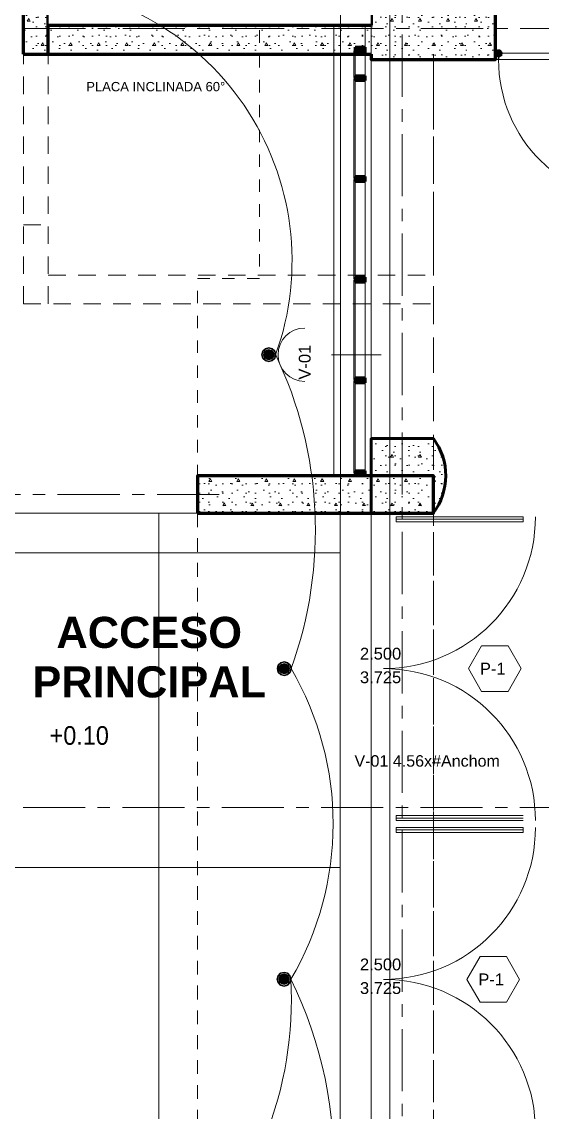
# Model space of a CAD drawing. Header units: inches. Extents: x 2704.1 to 2801.6, y 2415.6 to 2497.
# Drawn here: x 2719.11 to 2723.3, y 2446.62 to 2455.39 of the extents above; entities that cross this region are included whole.
import ezdxf
from ezdxf.lldxf.tags import DXFTag

# ---------------------------------------------------------------- set-up
doc = ezdxf.new("R2010")
doc.units = ezdxf.units.IN
doc.set_wipeout_variables(frame=1)
for name, pattern in [('Hidden Line', [0.391222, 0.282222, -0.109]), ('Línea Oculta', [0.195611, 0.141111, -0.0545]), ('Punto & Raya', [0.65, 0.5, -0.075, 0, -0.075]), ('Rayas', [0.1, 0.05, -0.05]), ('super', [0.125, 0.075, -0.05]), ('Wipeout_Contour', [1, 0, -1])]:
    doc.linetypes.add(name, pattern=pattern)
for name, color, linetype, lineweight in [('.', 10, 'Continuous', 0), ('ALUMBRADO_PVC', 6, 'PVC1', 30), ('pulsador', 4, 'Continuous', 40)]:
    doc.layers.add(name, color=color, linetype=linetype, lineweight=lineweight)
for name, color, linetype in [('02 _ ARQ _ ALB _ Ejes Generales', 7, 'Continuous'), ('02 _ ARQ _ ALB _ Muros Interiores', 7, 'Continuous'), ('02 _ ARQ _ ZON _ Espacio.3D', 7, 'Continuous'), ('08 _ STR _ EXT _ 06 Columnas', 7, 'Continuous'), ('08 _ STR _ EXT _ 07 Losa Aligerada', 7, 'Continuous'), ('08 _ STR _ EXT _ 08 Placas Inclinadas', 7, 'Continuous'), ('08 _ STR _ EXT _ 09 Vigas', 7, 'Continuous'), ('08 _ STR _ EXT _ 10 Vereda Exterior', 7, 'Continuous'), ('Acabado - Muros', 7, 'Continuous'), ('Anotaciones - Textos', 7, 'Continuous'), ('ESQUEMAS', 7, 'Continuous'), ('Estructura - 03 LOSA', 7, 'Continuous'), ('Estructura - 04 MURO', 7, 'Continuous'), ('Marcador - Secciones', 251, 'Continuous'), ('Notas - Etiquetas', 251, 'Continuous')]:
    doc.layers.add(name, color=color, linetype=linetype)
doc.layers.add('DLX_TERR_LUM', color=7, linetype='Continuous', true_color=0x92fcfc)
doc.styles.add('Estilo_Generado_1', font='swisseb.ttf')
doc.styles.add('Estilo_Generado_4', font='swisse.ttf')
doc.styles.add('{18b73a54-fa43-428c-adcb-c1c7bbdf2c84}', font='Simplex.shx')
tags = doc.linetypes.add('PVC1', pattern='A,1,-0.19772,["PVC",{18b73a54-fa43-428c-adcb-c1c7bbdf2c84},S=0.13,R=0,X=0,Y=-0.061851],-0.507647', length=1.705367).pattern_tags.tags
tags[6] = DXFTag(74, 10)
pattern_1 = [(0, (2712.85563, 2425.38577), (0, 0.3897114), [0.024375, -0.200625]), (0, (2712.96813, 2425.58063), (0, 0.3897114), [0.024375, -0.200625]), (60, (2712.85563, 2425.38577), (-0.3375, 0.1948557), [0.024375, -0.200625]), (60, (2713.08063, 2425.38577), (-0.3375, 0.1948557), [0.024375, -0.200625]), (120, (2712.88, 2425.38577), (0.3375, 0.1948557), [0.024375, -0.200625]), (120, (2713.105, 2425.38577), (0.3375, 0.1948557), [0.024375, -0.200625]), (0, (2712.85563, 2425.42327), (0, 0.075), [0, -0.075, 0, -0.1125]), (45, (2712.89313, 2425.42327), (-0.053033, 0.053033), [0, -0.05625, 0, -0.09375])]

# ---------------------------------------------------------------- blocks, each defined once
blk = doc.blocks.new('pulsador')
at = {"layer": 'pulsador', "lineweight": 40}
h = blk.add_hatch(color=4, dxfattribs=at)
h.dxf.hatch_style = 1
h.paths.add_polyline_path([(246.2314, 46.0882, 1), (246.279, 46.0882, 1)])
h.paths.add_polyline_path([(246.2786, 46.0882, -1), (246.2317, 46.0882, -1)], flags=16)
h.paths.add_polyline_path([(246.271, 46.0882, -1), (246.2393, 46.0882, -1)], flags=0)
at = {"layer": 'pulsador'}
h = blk.add_hatch(color=4, dxfattribs=at)
h.dxf.hatch_style = 1
h.paths.add_polyline_path([(246.2393, 46.0882, 1), (246.271, 46.0882, 1)])
at = {"layer": 'pulsador', "color": 4, "lineweight": 50}
blk.add_circle((246.2552, 46.0882), 0.0238, dxfattribs=at)
at = {"layer": 'pulsador', "color": 4, "lineweight": 40}
blk.add_circle((246.2552, 46.0882), 0.0235, dxfattribs=at)
at = {"layer": 'pulsador', "color": 4}
blk.add_circle((246.2552, 46.0882), 0.0159, dxfattribs=at)
blk = doc.blocks.new('luminaria exterior')
at = {"layer": '.'}
h = blk.add_hatch(dxfattribs=at)
h.set_pattern_fill('TRIANG', color=4, scale=0.005)
h.set_pattern_definition([(60, (0, 0), (-0.000937499998, 0.00162379763), [0.0009375, -0.0009375]), (120, (0, 0), (-0.001874999998, 1e-12), [0.0009375, -0.0009375]), (0, (-0.0004687, 0.0008119), (0.0009375, 0.00162379763), [0.0009375, -0.0009375])])
edge = h.paths.add_edge_path()
edge.add_arc((123.5526, 16.6566), 0.0381, 0, 360)
h = blk.add_hatch(dxfattribs=at)
h.set_pattern_fill('TRANS', color=4)
h.set_pattern_definition([(0, (0, 0), (0, 0.25), []), (0, (0, 0.125), (0, 0.25), [0.125, -0.125])])
h.paths.add_polyline_path([(123.5249, 16.6566, 1), (123.5802, 16.6566, 1)])
at = {"color": 3}
blk.add_circle((123.5526, 16.6566), 0.0395, dxfattribs=at)
at = {"layer": 'DLX_TERR_LUM', "color": 3}
for points in [[(123.5048, 16.6841, 0), (123.4974, 16.6566, 0)], [(123.4974, 16.6566, 0), (123.5048, 16.6841, 0)], [(123.4977, 16.6566, 0), (123.5051, 16.6841, 0)], [(123.5051, 16.6841, 0), (123.4977, 16.6566, 0)], [(123.5249, 16.7042, 0), (123.5048, 16.6841, 0)], [(123.5048, 16.6841, 0), (123.5249, 16.7042, 0)], [(123.5048, 16.6841, 0), (123.5051, 16.6841, 0)], [(123.5051, 16.6841, 0), (123.5048, 16.6841, 0)], [(123.5051, 16.6841, 0), (123.5252, 16.7042, 0)], [(123.5252, 16.7042, 0), (123.5051, 16.6841, 0)], [(123.5182, 16.6763, 0), (123.5129, 16.6566, 0)], [(123.5129, 16.6566, 0), (123.5182, 16.6763, 0)], [(123.5327, 16.6908, 0), (123.5182, 16.6763, 0)], [(123.5182, 16.6763, 0), (123.5327, 16.6908, 0)], [(123.5524, 16.7116, 0), (123.5249, 16.7042, 0)], [(123.5249, 16.7042, 0), (123.5524, 16.7116, 0)], [(123.5249, 16.7042, 0), (123.5252, 16.7042, 0)], [(123.5252, 16.7042, 0), (123.5249, 16.7042, 0)], [(123.5252, 16.7042, 0), (123.5527, 16.7116, 0)], [(123.5527, 16.7116, 0), (123.5252, 16.7042, 0)], [(123.5524, 16.6961, 0), (123.5327, 16.6908, 0)], [(123.5327, 16.6908, 0), (123.5524, 16.6961, 0)], [(123.5799, 16.7042, 0), (123.5524, 16.7116, 0)], [(123.5524, 16.7116, 0), (123.5799, 16.7042, 0)], [(123.5722, 16.6908, 0), (123.5524, 16.6961, 0)], [(123.5524, 16.6961, 0), (123.5722, 16.6908, 0)], [(123.5527, 16.7116, 0), (123.5802, 16.7042, 0)], [(123.5802, 16.7042, 0), (123.5527, 16.7116, 0)], [(123.5722, 16.6908, 0), (123.5866, 16.6763, 0)], [(123.6, 16.6841, 0), (123.5799, 16.7042, 0)], [(123.5799, 16.7042, 0), (123.6, 16.6841, 0)], [(123.5802, 16.7042, 0), (123.6004, 16.6841, 0)], [(123.6004, 16.6841, 0), (123.5802, 16.7042, 0)], [(123.5919, 16.6566, 0), (123.5866, 16.6763, 0)], [(123.5866, 16.6763, 0), (123.5919, 16.6566, 0)], [(123.6074, 16.6566, 0), (123.6, 16.6841, 0)], [(123.6, 16.6841, 0), (123.6074, 16.6566, 0)], [(123.6004, 16.6841, 0), (123.6077, 16.6566, 0)], [(123.6077, 16.6566, 0), (123.6004, 16.6841, 0)], [(123.4974, 16.6566, 0), (123.4977, 16.6566, 0)], [(123.4974, 16.6566, 0), (123.5048, 16.6291, 0)], [(123.4977, 16.6566, 0), (123.4974, 16.6566, 0)], [(123.5048, 16.6291, 0), (123.4974, 16.6566, 0)], [(123.5051, 16.6291, 0), (123.4977, 16.6566, 0)], [(123.4977, 16.6566, 0), (123.5051, 16.6291, 0)], [(123.5048, 16.6291, 0), (123.5249, 16.6089, 0)], [(123.5249, 16.6089, 0), (123.5048, 16.6291, 0)], [(123.5252, 16.6089, 0), (123.5051, 16.6291, 0)], [(123.5051, 16.6291, 0), (123.5252, 16.6089, 0)], [(123.5129, 16.6566, 0), (123.5182, 16.6368, 0)], [(123.5182, 16.6368, 0), (123.5129, 16.6566, 0)], [(123.5182, 16.6368, 0), (123.5327, 16.6224, 0)], [(123.5327, 16.6224, 0), (123.5182, 16.6368, 0)], [(123.5249, 16.6089, 0), (123.5524, 16.6016, 0)], [(123.5252, 16.6089, 0), (123.5249, 16.6089, 0)], [(123.5249, 16.6089, 0), (123.5252, 16.6089, 0)], [(123.5524, 16.6016, 0), (123.5249, 16.6089, 0)], [(123.5527, 16.6016, 0), (123.5252, 16.6089, 0)], [(123.5252, 16.6089, 0), (123.5527, 16.6016, 0)], [(123.5327, 16.6224, 0), (123.5524, 16.6171, 0)], [(123.5524, 16.6171, 0), (123.5327, 16.6224, 0)], [(123.5524, 16.6171, 0), (123.5722, 16.6224, 0)], [(123.5722, 16.6224, 0), (123.5524, 16.6171, 0)], [(123.5524, 16.6016, 0), (123.5799, 16.6089, 0)], [(123.5799, 16.6089, 0), (123.5524, 16.6016, 0)], [(123.5802, 16.6089, 0), (123.5527, 16.6016, 0)], [(123.5527, 16.6016, 0), (123.5802, 16.6089, 0)], [(123.5722, 16.6224, 0), (123.5866, 16.6368, 0)], [(123.5866, 16.6368, 0), (123.5722, 16.6224, 0)], [(123.5799, 16.6089, 0), (123.6, 16.6291, 0)], [(123.6, 16.6291, 0), (123.5799, 16.6089, 0)], [(123.5799, 16.6089, 0), (123.5802, 16.6089, 0)], [(123.5802, 16.6089, 0), (123.5799, 16.6089, 0)], [(123.6004, 16.6291, 0), (123.5802, 16.6089, 0)], [(123.5802, 16.6089, 0), (123.6004, 16.6291, 0)], [(123.5866, 16.6368, 0), (123.5919, 16.6566, 0)], [(123.5919, 16.6566, 0), (123.5866, 16.6368, 0)], [(123.6, 16.6291, 0), (123.6074, 16.6566, 0)], [(123.6074, 16.6566, 0), (123.6, 16.6291, 0)], [(123.6077, 16.6566, 0), (123.6004, 16.6291, 0)], [(123.6004, 16.6291, 0), (123.6077, 16.6566, 0)], [(123.6074, 16.6566, 0), (123.6077, 16.6566, 0)], [(123.6077, 16.6566, 0), (123.6074, 16.6566, 0)]]:
    blk.add_polyline3d(points, dxfattribs=at)
at = {"layer": 'DLX_TERR_LUM'}
for points in [[(123.5524, 16.7116, 0), (123.5527, 16.7116, 0)], [(123.5527, 16.7116, 0), (123.5524, 16.7116, 0)], [(123.5866, 16.6763, 0), (123.5722, 16.6908, 0)], [(123.5799, 16.7042, 0), (123.5802, 16.7042, 0)], [(123.5802, 16.7042, 0), (123.5799, 16.7042, 0)], [(123.6, 16.6841, 0), (123.6004, 16.6841, 0)], [(123.6004, 16.6841, 0), (123.6, 16.6841, 0)], [(123.5048, 16.6291, 0), (123.5051, 16.6291, 0)], [(123.5051, 16.6291, 0), (123.5048, 16.6291, 0)], [(123.5524, 16.6016, 0), (123.5527, 16.6016, 0)], [(123.5527, 16.6016, 0), (123.5524, 16.6016, 0)], [(123.6, 16.6291, 0), (123.6004, 16.6291, 0)], [(123.6004, 16.6291, 0), (123.6, 16.6291, 0)]]:
    blk.add_polyline3d(points, dxfattribs=at)

msp = doc.modelspace()

# ---------------------------------------------------------------- hatches: boundary and pattern name
at = {"linetype": 'Continuous', "lineweight": 5, "true_color": 0x636466}
h = msp.add_hatch(dxfattribs=at)
h.set_pattern_fill('LADRILLO_COMÚN_0002', color=251, style=0, pattern_type=2)
h.set_pattern_definition([(45, (2712.85563, 2425.385773), (-0.03005204, 0.03005204), [])])
h.paths.add_polyline_path([(2721.9256, 2448.9358), (2722.0256, 2448.9358), (2722.0256, 2448.9358), (2721.9256, 2448.9358)])
at = {"layer": '08 _ STR _ EXT _ 06 Columnas', "linetype": 'Continuous', "lineweight": 9}
h = msp.add_hatch(dxfattribs=at)
h.set_pattern_fill('HORMIGÓN_EN_MASA_0002', style=0, pattern_type=2)
h.set_pattern_definition(pattern_1)
h.paths.add_polyline_path([(2722.4256, 2456.0858), (2721.9256, 2456.0858), (2721.9256, 2455.3603), (2722.4256, 2455.3603), (2722.4256, 2455.1293), (2721.9256, 2455.1293), (2721.9256, 2455.0858), (2722.9256, 2455.0858), (2722.9256, 2455.5858), (2722.4256, 2455.5858)])
h = msp.add_hatch(dxfattribs=at)
h.set_pattern_fill('HORMIGÓN_EN_MASA_0002', style=0, pattern_type=2)
h.set_pattern_definition(pattern_1)
h.paths.add_polyline_path([(2722.4256, 2455.3603), (2721.9256, 2455.3603), (2721.9256, 2455.1293), (2722.4256, 2455.1293)])
h = msp.add_hatch(dxfattribs=at)
h.set_pattern_fill('HORMIGÓN_EN_MASA_0002', style=0, pattern_type=2)
h.set_pattern_definition(pattern_1)
h.paths.add_polyline_path([(2721.9256, 2451.4359), (2722.4247, 2451.4359, 0.163391), (2722.5256, 2451.7365, 0.16259), (2722.4256, 2452.0359), (2721.9256, 2452.0359)])
at = {"layer": '08 _ STR _ EXT _ 08 Placas Inclinadas', "linetype": 'Continuous', "lineweight": 9}
h = msp.add_hatch(dxfattribs=at)
h.set_pattern_fill('HORMIGÓN_EN_MASA_0002', style=0, pattern_type=2)
h.set_pattern_definition(pattern_1)
h.paths.add_polyline_path([(2719.1258, 2455.1293), (2719.3258, 2455.1293), (2719.3258, 2455.7644), (2719.1258, 2455.7644)])
at = {"layer": '08 _ STR _ EXT _ 10 Vereda Exterior', "linetype": 'Continuous', "lineweight": 13}
h = msp.add_hatch(dxfattribs=at)
h.set_pattern_fill('CEMENTO_PULIDO_Y_BRUÑADO_FA', color=251, style=0, pattern_type=2)
h.set_pattern_definition([(360, (2716.613, 2448.5838), (0, 2.532), []), (90, (2716.613, 2448.5838), (-3.6, 0), [])])
h.paths.add_polyline_path([(2715.0256, 2451.4359), (2715.0256, 2446.4357), (2721.6756, 2446.4357), (2721.6765, 2451.4359)])

# ---------------------------------------------------------------- linework, layer by layer
at = {"color": 165, "linetype": 'Continuous', "lineweight": 15, "flags": 128}
for points in [[(2722.1256, 2451.4079), (2722.1256, 2451.3679), (2723.1476, 2451.3679), (2723.1476, 2451.4079)], [(2723.1476, 2451.4079), (2722.1256, 2451.4079)], [(2722.1256, 2451.3879), (2723.1476, 2451.3879)], [(2722.1256, 2449.0038), (2723.1476, 2449.0038)], [(2723.1476, 2448.9638), (2722.1256, 2448.9638), (2722.1256, 2449.0038)], [(2722.1256, 2448.9838), (2723.1476, 2448.9838)], [(2722.1256, 2448.9078), (2722.1256, 2448.8678), (2723.1476, 2448.8678), (2723.1476, 2448.9078)], [(2723.1476, 2448.9078), (2722.1256, 2448.9078)], [(2722.1256, 2448.8878), (2723.1476, 2448.8878)]]:
    msp.add_lwpolyline(points, dxfattribs=at)
at = {"color": 251, "linetype": 'Continuous', "lineweight": 13, "flags": 128}
for points in [[(2723.1331, 2450.1858), (2723.0269, 2450.3699), (2722.8144, 2450.3699), (2722.7081, 2450.1858), (2722.8144, 2450.0018), (2723.0269, 2450.0018)], [(2723.1202, 2447.6857), (2723.014, 2447.8697), (2722.8015, 2447.8697), (2722.6952, 2447.6857), (2722.8015, 2447.5017), (2723.014, 2447.5017)]]:
    msp.add_lwpolyline(points, close=True, dxfattribs=at)
at = {"color": 165, "linetype": 'Continuous', "lineweight": 15}
for centre, start, end in [((2722.0256, 2451.4079), 270, 0), ((2722.0256, 2448.9638), 0, 90), ((2722.0256, 2448.9078), 270, 0), ((2722.0256, 2446.4637), 0, 90)]:
    msp.add_arc(centre, 1.222, start, end, dxfattribs=at)
at = {"layer": '02 _ ARQ _ ALB _ Ejes Generales', "color": 251, "linetype": 'Punto & Raya', "lineweight": 13}
msp.add_line((2720.701, 2451.5858), (2717.701, 2451.5858), dxfattribs=at)
at = {"layer": '02 _ ARQ _ ALB _ Muros Interiores', "color": 165, "linetype": 'Continuous', "lineweight": 25}
for p, q in [((2722.9256, 2455.0858), (2722.9256, 2455.1358)), ((2722.9256, 2455.1358), (2722.9756, 2455.1358)), ((2722.9506, 2455.0858), (2722.9256, 2455.0858)), ((2722.9756, 2455.1158), (2722.9506, 2455.1158)), ((2722.9506, 2455.1158), (2722.9506, 2455.0858)), ((2722.9756, 2455.1358), (2722.9756, 2455.1158))]:
    msp.add_line(p, q, dxfattribs=at)
at = {"layer": '02 _ ARQ _ ALB _ Muros Interiores', "color": 7, "linetype": 'Continuous', "lineweight": 80}
msp.add_line((2722.9256, 2455.0858), (2722.9256, 2455.1358), dxfattribs=at)
at = {"layer": '02 _ ARQ _ ALB _ Muros Interiores', "color": 175, "linetype": 'Continuous', "lineweight": 15}
msp.add_arc((2724.1006, 2455.0858), 1.15, 180, 270, dxfattribs=at)
at = {"layer": '02 _ ARQ _ ZON _ Espacio.3D', "color": 254, "linetype": 'Continuous', "lineweight": 0, "flags": 128}
msp.add_lwpolyline([(2721.1056, 2456.3389), (2722.4256, 2456.3389), (2722.4256, 2455.5858), (2722.9256, 2455.5858), (2722.9256, 2455.1358), (2728.9256, 2455.1358), (2728.9256, 2456.386), (2729.3756, 2456.386), (2729.3755, 2464.3858), (2728.9255, 2464.3858), (2728.9256, 2465.2858), (2722.8256, 2465.2858), (2722.8256, 2464.7858), (2722.4256, 2464.7858), (2722.4256, 2464.3858), (2721.9256, 2464.3858), (2721.9256, 2459.2058), (2721.1056, 2459.2058)], close=True, dxfattribs=at)
msp.add_lwpolyline([(2736.8256, 2455.0858), (2721.9256, 2455.0858), (2721.9256, 2442.7858), (2736.8256, 2442.7858)], dxfattribs=at)
at = {"layer": '08 _ STR _ EXT _ 06 Columnas', "color": 7, "linetype": 'Continuous', "lineweight": 80, "flags": 128}
msp.add_lwpolyline([(2721.9256, 2455.1293), (2721.9256, 2455.0858), (2722.9256, 2455.0858), (2722.9256, 2455.5858), (2722.4256, 2455.5858), (2722.4256, 2456.0858), (2721.9256, 2456.0858), (2721.9256, 2455.3603)], dxfattribs=at)
at = {"layer": '08 _ STR _ EXT _ 06 Columnas', "color": 7, "linetype": 'Continuous', "lineweight": 60, "flags": 128}
msp.add_lwpolyline([(2721.9256, 2451.4359), (2722.4247, 2451.4359, 0.334877), (2722.4256, 2452.0359), (2721.9256, 2452.0359)], format="xyb", close=True, dxfattribs=at)
at = {"layer": '08 _ STR _ EXT _ 07 Losa Aligerada', "color": 254, "linetype": 'Rayas', "lineweight": 18, "flags": 128}
msp.add_lwpolyline([(2721.0256, 2453.325), (2720.5256, 2453.325), (2720.5256, 2431.1858), (2738.0909, 2431.1858), (2738.0909, 2432.5858), (2743.2871, 2432.5858), (2743.2871, 2431.3863), (2749.9256, 2431.3863), (2749.9256, 2428.7611), (2757.4256, 2428.7611), (2757.4256, 2431.4358), (2765.1756, 2431.4358), (2765.1756, 2440.3857), (2764.4256, 2440.3857), (2764.4256, 2443.4858), (2764.4256, 2443.4858), (2764.4256, 2445.7358), (2759.5256, 2445.7358), (2759.5256, 2447.7358), (2759.5256, 2447.9858), (2759.5256, 2449.8858), (2759.5256, 2450.1358), (2759.5256, 2452.1358), (2764.4256, 2452.1358), (2764.4256, 2455.0858), (2764.4256, 2455.0858), (2764.4256, 2460.5863), (2765.3756, 2460.5863), (2765.3756, 2466.4858), (2751.8109, 2466.4858), (2751.8109, 2466.1859), (2746.9035, 2466.1859), (2746.9035, 2465.8859), (2736.2256, 2465.8859), (2736.2256, 2469.2593), (2729.1255, 2469.2593), (2729.1255, 2465.2858), (2723.9757, 2465.2858), (2723.9757, 2466.3358), (2720.8756, 2466.3358), (2720.8756, 2463.0857), (2721.9256, 2463.0857), (2721.9256, 2459.2858), (2721.0256, 2459.2858)], close=True, dxfattribs=at)
at = {"layer": '08 _ STR _ EXT _ 07 Losa Aligerada', "color": 254, "linetype": 'Continuous', "lineweight": 18, "flags": 128}
msp.add_lwpolyline([(2764.4256, 2465.2858), (2721.9256, 2465.2858), (2721.9256, 2459.2058), (2721.1056, 2459.2058), (2721.1056, 2456.0858), (2721.9256, 2456.0858), (2721.9256, 2442.7858)], dxfattribs=at)
at = {"layer": '08 _ STR _ EXT _ 08 Placas Inclinadas', "color": 251, "linetype": 'Línea Oculta', "lineweight": 13}
msp.add_line((2719.1258, 2453.7553), (2719.3258, 2453.7553), dxfattribs=at)
at = {"layer": '08 _ STR _ EXT _ 08 Placas Inclinadas', "color": 7, "linetype": 'Continuous', "lineweight": 80, "flags": 128}
for points in [[(2719.1258, 2455.1293), (2719.1258, 2455.7644)], [(2719.3258, 2455.1293), (2719.3258, 2455.7644)]]:
    msp.add_lwpolyline(points, dxfattribs=at)
at = {"layer": '08 _ STR _ EXT _ 08 Placas Inclinadas', "color": 251, "linetype": 'Línea Oculta', "lineweight": 13, "flags": 128}
for points in [[(2719.1258, 2453.1202), (2719.1258, 2455.1293)], [(2719.3258, 2453.1202), (2719.3258, 2455.1293)], [(2722.4256, 2453.1202), (2722.4256, 2455.1293)]]:
    msp.add_lwpolyline(points, dxfattribs=at)
at = {"layer": '08 _ STR _ EXT _ 09 Vigas', "color": 251, "linetype": 'Hidden Line', "lineweight": 13}
for p, q in [((2722.4256, 2442.7858), (2722.4256, 2455.0858)), ((2722.4256, 2455.0858), (2763.9256, 2455.0858))]:
    msp.add_line(p, q, dxfattribs=at)
at = {"layer": '08 _ STR _ EXT _ 09 Vigas', "color": 251, "linetype": 'super', "lineweight": 13}
for p, q in [((2720.5256, 2446.1357), (2720.5256, 2451.7359)), ((2722.4256, 2446.1357), (2722.4256, 2451.7359))]:
    msp.add_line(p, q, dxfattribs=at)
at = {"layer": '08 _ STR _ EXT _ 10 Vereda Exterior', "color": 7, "linetype": 'Continuous', "lineweight": 18, "flags": 128}
msp.add_lwpolyline([(2715.0256, 2446.4357), (2721.6756, 2446.4357), (2721.6765, 2451.4359), (2715.0256, 2451.4359)], dxfattribs=at)
at = {"layer": 'ALUMBRADO_PVC', "linetype": 'PVC1', "lineweight": 15, "ltscale": 0.2}
for centre, radius, start, end in [((2718.2068, 2451.3002), 3.2694, 340.07145, 25.55983), ((2719.1479, 2448.9378), 2.4709, 329.58587, 30.33891), ((2718.2489, 2447.5294), 3.034, 338.3966, 2.97517), ((2718.2215, 2446.1884), 3.4048, 329.50928, 26.11106)]:
    msp.add_arc(centre, radius, start, end, dxfattribs=at)
at = {"layer": 'Marcador - Secciones', "color": 251, "linetype": 'Punto & Raya', "lineweight": 13}
msp.add_line((2717.5223, 2449.0673), (2741.8082, 2449.0673), dxfattribs=at)
at = {"layer": 'Notas - Etiquetas', "color": 144, "linetype": 'Continuous', "lineweight": 13, "flags": 128}
msp.add_lwpolyline([(2721.3899, 2452.4964, -1), (2721.3899, 2452.9253, -1)], format="xyb", dxfattribs=at)

# ---------------------------------------------------------------- block references
at = {"color": 4, "lineweight": 40}
msp.add_blockref('pulsador', (2476.6954, 2409.0476), dxfattribs=at)
for p in [(2597.5482, 2436.0543), (2597.5482, 2436.0543), (2597.6727, 2433.5293), (2597.6727, 2433.5293), (2597.6711, 2431.0303), (2597.6711, 2431.0303)]:
    msp.add_blockref('luminaria exterior', p)

# ---------------------------------------------------------------- texts
at = {"color": 251, "lineweight": 25, "true_color": 0x636466, "char_height": 0.095, "attachment_point": 7, "style": 'Estilo_Generado_4'}
for s, insert in [('\\A1;{\\pql;\\pt0;\\fSwis721 Ex BT|b0|i0|c0|p34;2.500\\fSwis721 Ex BT|b0|i0|c0|p34;\\A1{\\H.66x;\\S^  ;}\\fSwis721 Ex BT|b0|i0|c0|p34;\\fSwis721 Ex BT|b0|i0|c0|p34;}', (2721.8347, 2450.2309)), ('\\A1;{\\pql;\\pt0;\\fSwis721 Ex BT|b0|i0|c0|p34;3.725\\fSwis721 Ex BT|b0|i0|c0|p34;\\A1{\\H.66x;\\S^  ;}\\fSwis721 Ex BT|b0|i0|c0|p34;\\fSwis721 Ex BT|b0|i0|c0|p34;}', (2721.8347, 2450.0409)), ('\\A1;{\\pql;\\pt0;\\fSwis721 Ex BT|b0|i0|c0|p34;P-1\\fSwis721 Ex BT|b0|i0|c0|p34;\\fSwis721 Ex BT|b0|i0|c0|p34;\\fSwis721 Ex BT|b0|i0|c0|p34;}', (2722.8008, 2450.1383)), ('\\A1;{\\pql;\\pt0;\\fSwis721 Ex BT|b0|i0|c0|p34;2.500\\fSwis721 Ex BT|b0|i0|c0|p34;\\A1{\\H.66x;\\S^  ;}\\fSwis721 Ex BT|b0|i0|c0|p34;\\fSwis721 Ex BT|b0|i0|c0|p34;}', (2721.8347, 2447.7307)), ('\\A1;{\\pql;\\pt0;\\fSwis721 Ex BT|b0|i0|c0|p34;P-1\\fSwis721 Ex BT|b0|i0|c0|p34;\\fSwis721 Ex BT|b0|i0|c0|p34;\\fSwis721 Ex BT|b0|i0|c0|p34;}', (2722.7879, 2447.6382)), ('\\A1;{\\pql;\\pt0;\\fSwis721 Ex BT|b0|i0|c0|p34;3.725\\fSwis721 Ex BT|b0|i0|c0|p34;\\A1{\\H.66x;\\S^  ;}\\fSwis721 Ex BT|b0|i0|c0|p34;\\fSwis721 Ex BT|b0|i0|c0|p34;}', (2721.8347, 2447.5407))]:
    msp.add_mtext(s, dxfattribs=dict(at, insert=insert))
at = {"color": 251, "lineweight": 13, "true_color": 0x636466, "insert": (2719.3363, 2449.5707), "char_height": 0.15, "attachment_point": 7, "style": 'Estilo_Generado_4'}
msp.add_mtext('\\A1;{\\W0.900000x;\\pql;\\fSwis721 Ex BT|b0|i0|c0|p34;+0.10}', dxfattribs=at)
at = {"layer": 'Anotaciones - Textos', "color": 7, "linetype": 'Continuous', "lineweight": 30, "insert": (2720.1383, 2450.6024), "char_height": 0.25, "attachment_point": 2, "line_spacing_factor": 0.955521, "style": 'Estilo_Generado_1'}
msp.add_mtext('\\A1;{\\pqc;\\fSwis721 Ex BT|b1|i0|c0|p34;ACCESO\\P\\pqc;\\fSwis721 Ex BT|b1|i0|c0|p34;PRINCIPAL}', dxfattribs=at)
at = {"layer": 'Notas - Etiquetas', "color": 8, "linetype": 'Continuous', "lineweight": 25, "insert": (2719.6312, 2454.8673), "char_height": 0.075, "attachment_point": 4, "style": 'Estilo_Generado_4'}
msp.add_mtext('\\A1;{\\pql;\\fSwis721 Ex BT|b0|i0|c0|p34;PLACA INCLINADA \\fSwis721 Ex BT|b0|i0|c0|p34;60\\fSwis721 Ex BT|b0|i0|c0|p34;° }', dxfattribs=at)
at = {"layer": 'Notas - Etiquetas', "color": 8, "lineweight": 35, "insert": (2721.3424, 2452.5108), "char_height": 0.095, "attachment_point": 1, "rotation": 90, "style": 'Estilo_Generado_4'}
msp.add_mtext('\\A1;{\\pqj;\\pt0,46;\\fSwis721 Ex BT|b0|i0|c0|p34;V-01\\fSwis721 Ex BT|b0|i0|c0|p34;\\A1{\\H.66x;\\S^  ;}\\fSwis721 Ex BT|b0|i0|c0|p34;\\fSwis721 Ex BT|b0|i0|c0|p34;\\A1{\\H.66x;\\S^  ;}\\fSwis721 Ex BT|b0|i0|c0|p34; \\fSwis721 Ex BT|b0|i0|c0|p34;\\fSwis721 Ex BT|b0|i0|c0|p34;\\fSwis721 Ex BT|b0|i0|c0|p34;\\fSwis721 Ex BT|b0|i0|c0|p34;\\fSwis721 Ex BT|b0|i0|c0|p34;\\fSwis721 Ex BT|b0|i0|c0|p34;\\fSwis721 Ex BT|b0|i0|c0|p34;\\fSwis721 Ex BT|b0|i0|c0|p34;\\fSwis721 Ex BT|b0|i0|c0|p34;\\fSwis721 Ex BT|b0|i0|c0|p34;\\fSwis721 Ex BT|b0|i0|c0|p34;\\fSwis721 Ex BT|b0|i0|c0|p34;\\fSwis721 Ex BT|b0|i0|c0|p34;\\fSwis721 Ex BT|b0|i0|c0|p34;\\fSwis721 Ex BT|b0|i0|c0|p34;\\fSwis721 Ex BT|b0|i0|c0|p34;\\fSwis721 Ex BT|b0|i0|c0|p34;\\fSwis721 Ex BT|b0|i0|c0|p34;\\fSwis721 Ex BT|b0|i0|c0|p34;\\fSwis721 Ex BT|b0|i0|c0|p34;\\fSwis721 Ex BT|b0|i0|c0|p34;\\fSwis721 Ex BT|b0|i0|c0|p34;\\fSwis721 Ex BT|b0|i0|c0|p34;\\fSwis721 Ex BT|b0|i0|c0|p34;\\fSwis721 Ex BT|b0|i0|c0|p34;\\fSwis721 Ex BT|b0|i0|c0|p34;\\fSwis721 Ex BT|b0|i0|c0|p34;\\fSwis721 Ex BT|b0|i0|c0|p34;\\fSwis721 Ex BT|b0|i0|c0|p34;\\fSwis721 Ex BT|b0|i0|c0|p34;\\fSwis721 Ex BT|b0|i0|c0|p34;\\fSwis721 Ex BT|b0|i0|c0|p34;\\fSwis721 Ex BT|b0|i0|c0|p34;\\fSwis721 Ex BT|b0|i0|c0|p34;\\fSwis721 Ex BT|b0|i0|c0|p34;\\fSwis721 Ex BT|b0|i0|c0|p34;\\fSwis721 Ex BT|b0|i0|c0|p34;\\fSwis721 Ex BT|b0|i0|c0|p34;\\fSwis721 Ex BT|b0|i0|c0|p34;\\fSwis721 Ex BT|b0|i0|c0|p34;\\fSwis721 Ex BT|b0|i0|c0|p34;\\fSwis721 Ex BT|b0|i0|c0|p34;\\fSwis721 Ex BT|b0|i0|c0|p34;}', dxfattribs=at)
at = {"layer": 'Notas - Etiquetas', "color": 8, "linetype": 'Continuous', "lineweight": 13, "insert": (2721.7906, 2449.3956), "char_height": 0.0925, "attachment_point": 7, "style": 'Estilo_Generado_4'}
msp.add_mtext('\\A1;{\\pql;\\fSwis721 Ex BT|b0|i0|c0|p34;V-01\\fSwis721 Ex BT|b0|i0|c0|p34; \\fSwis721 Ex BT|b0|i0|c0|p34;4.56\\fSwis721 Ex BT|b0|i0|c0|p34;x\\fSwis721 Ex BT|b0|i0|c0|p34;#Ancho\\fSwis721 Ex BT|b0|i0|c0|p34;m}', dxfattribs=at)

# ---------------------------------------------------------------- next in the draw order: wipeouts: each hides what was drawn before it
at = {"color": 254, "linetype": 'Wipeout_Contour', "lineweight": 0, "ltscale": 119.563409}
msp.add_wipeout([(2721.8756, 2456.1079), (2721.6256, 2456.1079), (2721.6256, 2451.7359), (2721.8756, 2451.7359)], dxfattribs=at).dxf.layer = 'Estructura - 04 MURO'

# ---------------------------------------------------------------- next in the draw order: hatches: boundary and pattern name
at = {"layer": '08 _ STR _ EXT _ 06 Columnas', "linetype": 'Continuous', "lineweight": 9}
h = msp.add_hatch(dxfattribs=at)
h.set_pattern_fill('HORMIGÓN_EN_MASA_0002', style=0, pattern_type=2)
h.set_pattern_definition(pattern_1)
h.paths.add_polyline_path([(2720.5256, 2451.4359), (2722.4256, 2451.4359), (2722.4256, 2451.7359), (2720.5256, 2451.7359)])
at = {"layer": 'Acabado - Muros', "linetype": 'Continuous', "lineweight": 9}
for points in [[(2721.7856, 2455.1553), (2721.7856, 2454.9408), (2721.7956, 2454.9408), (2721.7956, 2455.1553)], [(2721.7856, 2454.9308), (2721.7856, 2454.1308), (2721.7956, 2454.1308), (2721.7956, 2454.9308)], [(2721.7856, 2454.1208), (2721.7856, 2453.3208), (2721.7956, 2453.3208), (2721.7956, 2454.1208)], [(2721.7856, 2453.3108), (2721.7856, 2452.5108), (2721.7956, 2452.5108), (2721.7956, 2453.3108)], [(2721.7856, 2452.5008), (2721.7856, 2451.7609), (2721.7956, 2451.7609), (2721.7956, 2452.5008)]]:
    msp.add_hatch(color=250, dxfattribs=at).paths.add_polyline_path(points)
at = {"layer": 'Acabado - Muros', "linetype": 'Continuous', "lineweight": 0}
for points in [[(2721.8756, 2455.138), (2721.8756, 2455.1842), (2721.7956, 2455.1842), (2721.7956, 2455.138)], [(2721.8756, 2454.9558), (2721.7956, 2454.9558), (2721.7956, 2454.9158), (2721.8756, 2454.9158)], [(2721.8756, 2454.1458), (2721.7956, 2454.1458), (2721.7956, 2454.1058), (2721.8756, 2454.1058)], [(2721.8756, 2453.3358), (2721.7956, 2453.3358), (2721.7956, 2453.2958), (2721.8756, 2453.2958)], [(2721.8756, 2452.5258), (2721.7956, 2452.5258), (2721.7956, 2452.4858), (2721.8756, 2452.4858)], [(2721.8756, 2451.7759), (2721.7956, 2451.7759), (2721.7956, 2451.7359), (2721.8756, 2451.7359)]]:
    msp.add_hatch(color=254, dxfattribs=at).paths.add_polyline_path(points)

# ---------------------------------------------------------------- next in the draw order: linework, layer by layer
at = {"layer": '08 _ STR _ EXT _ 06 Columnas', "color": 7, "linetype": 'Continuous', "lineweight": 80, "flags": 128}
msp.add_lwpolyline([(2720.5256, 2451.4359), (2722.4256, 2451.4359), (2722.4256, 2451.7359), (2720.5256, 2451.7359)], close=True, dxfattribs=at)
at = {"layer": '08 _ STR _ EXT _ 08 Placas Inclinadas', "color": 7, "linetype": 'Continuous', "lineweight": 80}
msp.add_line((2719.1258, 2455.1293), (2721.9256, 2455.1293), dxfattribs=at)
at = {"layer": '08 _ STR _ EXT _ 08 Placas Inclinadas', "color": 251, "linetype": 'Línea Oculta', "lineweight": 13}
msp.add_line((2719.3258, 2453.3511), (2722.4256, 2453.3511), dxfattribs=at)
at = {"layer": '08 _ STR _ EXT _ 08 Placas Inclinadas', "color": 251, "linetype": 'Línea Oculta', "lineweight": 13, "flags": 128}
msp.add_lwpolyline([(2719.1258, 2453.1202), (2722.4256, 2453.1202)], dxfattribs=at)
at = {"layer": '08 _ STR _ EXT _ 09 Vigas', "color": 251, "linetype": 'super', "lineweight": 13}
msp.add_line((2722.4256, 2451.7359), (2720.5256, 2451.7359), dxfattribs=at)
at = {"layer": 'Acabado - Muros', "color": 7, "linetype": 'Continuous', "lineweight": 60}
for p, q in [((2721.7956, 2455.1842), (2721.7956, 2455.138)), ((2721.8756, 2455.1842), (2721.7956, 2455.1842)), ((2721.8756, 2455.1842), (2721.8756, 2455.138)), ((2721.8756, 2455.138), (2721.7956, 2455.138)), ((2721.7956, 2454.9558), (2721.7956, 2454.9158)), ((2721.8756, 2454.9558), (2721.7956, 2454.9558)), ((2721.8756, 2454.9158), (2721.7956, 2454.9158)), ((2721.8756, 2454.9558), (2721.8756, 2454.9158)), ((2721.7956, 2454.1458), (2721.7956, 2454.1058)), ((2721.8756, 2454.1458), (2721.7956, 2454.1458)), ((2721.8756, 2454.1058), (2721.7956, 2454.1058)), ((2721.8756, 2454.1458), (2721.8756, 2454.1058)), ((2721.7956, 2453.3358), (2721.7956, 2453.2958)), ((2721.8756, 2453.3358), (2721.7956, 2453.3358)), ((2721.8756, 2453.3358), (2721.8756, 2453.2958)), ((2721.8756, 2453.2958), (2721.7956, 2453.2958)), ((2721.7956, 2452.5258), (2721.7956, 2452.4858)), ((2721.8756, 2452.5258), (2721.7956, 2452.5258)), ((2721.8756, 2452.5258), (2721.8756, 2452.4858)), ((2721.8756, 2452.4858), (2721.7956, 2452.4858)), ((2721.7956, 2451.7759), (2721.7956, 2451.7359)), ((2721.8756, 2451.7759), (2721.7956, 2451.7759)), ((2721.8756, 2451.7359), (2721.7956, 2451.7359)), ((2721.8756, 2451.7759), (2721.8756, 2451.7359))]:
    msp.add_line(p, q, dxfattribs=at)
at = {"layer": 'Acabado - Muros', "color": 7, "linetype": 'Continuous', "lineweight": 13, "flags": 128}
for points in [[(2721.7856, 2455.1553), (2721.7956, 2455.1553), (2721.7956, 2454.9408), (2721.7856, 2454.9408)], [(2721.7856, 2454.9308), (2721.7956, 2454.9308), (2721.7956, 2454.1308), (2721.7856, 2454.1308)], [(2721.7856, 2454.1208), (2721.7956, 2454.1208), (2721.7956, 2453.3208), (2721.7856, 2453.3208)], [(2721.7856, 2453.3108), (2721.7956, 2453.3108), (2721.7956, 2452.5108), (2721.7856, 2452.5108)], [(2721.7856, 2452.5008), (2721.7956, 2452.5008), (2721.7956, 2451.7609), (2721.7856, 2451.7609)]]:
    msp.add_lwpolyline(points, close=True, dxfattribs=at)
at = {"layer": 'Estructura - 04 MURO', "color": 7, "linetype": 'Continuous', "lineweight": 13, "flags": 128}
for points in [[(2721.6256, 2456.1079), (2721.6256, 2451.7359)], [(2721.8756, 2451.7358), (2721.8756, 2456.1079)]]:
    msp.add_lwpolyline(points, dxfattribs=at)
at = {"layer": 'Notas - Etiquetas', "color": 144, "linetype": 'Continuous', "lineweight": 13}
msp.add_line((2722.0044, 2452.7108), (2721.6044, 2452.7108), dxfattribs=at)

# ---------------------------------------------------------------- next in the draw order: wipeouts: each hides what was drawn before it
at = {"color": 254, "linetype": 'Wipeout_Contour', "lineweight": 0, "ltscale": 252.97495}
msp.add_wipeout([(2719.3258, 2455.3603), (2721.9256, 2455.3603), (2721.9256, 2456.0858), (2722.4256, 2456.0858), (2722.4256, 2455.5858), (2722.4256, 2455.5858), (2722.4256, 2456.284), (2719.3258, 2456.284)], dxfattribs=at).dxf.layer = '08 _ STR _ EXT _ 08 Placas Inclinadas'

# ---------------------------------------------------------------- next in the draw order: hatches: boundary and pattern name
at = {"layer": '08 _ STR _ EXT _ 08 Placas Inclinadas', "linetype": 'Continuous', "lineweight": 9}
h = msp.add_hatch(dxfattribs=at)
h.set_pattern_fill('HORMIGÓN_EN_MASA_0002', style=0, pattern_type=2)
h.set_pattern_definition(pattern_1)
h.paths.add_polyline_path([(2721.9256, 2455.3603), (2719.3258, 2455.3603), (2719.3258, 2455.1293), (2721.9256, 2455.1293)])

# ---------------------------------------------------------------- next in the draw order: linework, layer by layer
at = {"layer": '02 _ ARQ _ ALB _ Ejes Generales', "color": 251, "linetype": 'Punto & Raya', "lineweight": 13}
for p, q in [((2722.1756, 2471.2858), (2722.1756, 2427.4358)), ((2768.4256, 2455.3358), (2717.701, 2455.3358))]:
    msp.add_line(p, q, dxfattribs=at)
at = {"layer": '08 _ STR _ EXT _ 08 Placas Inclinadas', "color": 7, "linetype": 'Continuous', "lineweight": 80}
msp.add_line((2721.9256, 2455.3603), (2719.3258, 2455.3603), dxfattribs=at)
at = {"layer": '08 _ STR _ EXT _ 08 Placas Inclinadas', "color": 7, "linetype": 'Continuous', "lineweight": 13, "flags": 128}
msp.add_lwpolyline([(2719.3258, 2455.3603), (2719.3258, 2456.6882)], dxfattribs=at)
at = {"layer": '08 _ STR _ EXT _ 09 Vigas', "color": 251, "linetype": 'Hidden Line', "lineweight": 13}
msp.add_line((2721.9256, 2432.5858), (2721.9256, 2463.0857), dxfattribs=at)
at = {"layer": 'ALUMBRADO_PVC', "linetype": 'PVC1', "lineweight": 15, "ltscale": 0.2}
msp.add_arc((2719.067, 2453.4657), 2.2211, 340.1313, 88.48394, dxfattribs=at)
at = {"layer": 'ESQUEMAS', "color": 7, "linetype": 'Continuous', "lineweight": 13, "flags": 128}
msp.add_lwpolyline([(2764.2756, 2432.7358), (2722.0756, 2432.7358), (2722.0756, 2433.5358), (2719.3758, 2433.5358), (2719.3758, 2434.2858), (2722.0756, 2434.2858), (2722.0756, 2437.6608), (2719.3757, 2437.6608), (2719.3757, 2438.4108), (2722.0756, 2438.4108), (2722.0756, 2441.7858), (2719.3757, 2441.7858), (2719.3757, 2442.5358), (2722.0756, 2442.5358), (2722.0756, 2456.3389), (2721.1056, 2456.3389), (2721.1056, 2459.2058), (2722.0756, 2459.2058), (2722.0756, 2465.1358), (2764.2756, 2465.1358), (2764.2756, 2443.3358), (2765.6256, 2443.3358), (2765.6256, 2440.5357), (2764.2756, 2440.5357)], close=True, dxfattribs=at)
at = {"layer": 'Estructura - 03 LOSA', "color": 7, "linetype": 'Continuous', "lineweight": 18, "flags": 128}
msp.add_lwpolyline([(2715.0256, 2451.4359), (2721.6769, 2451.4359), (2721.6777, 2456.0859), (2721.1058, 2456.0858), (2721.1056, 2459.2058), (2721.9256, 2459.2058), (2721.9256, 2465.2858), (2764.4256, 2465.2858)], dxfattribs=at)

doc.saveas('drawing.dxf')
